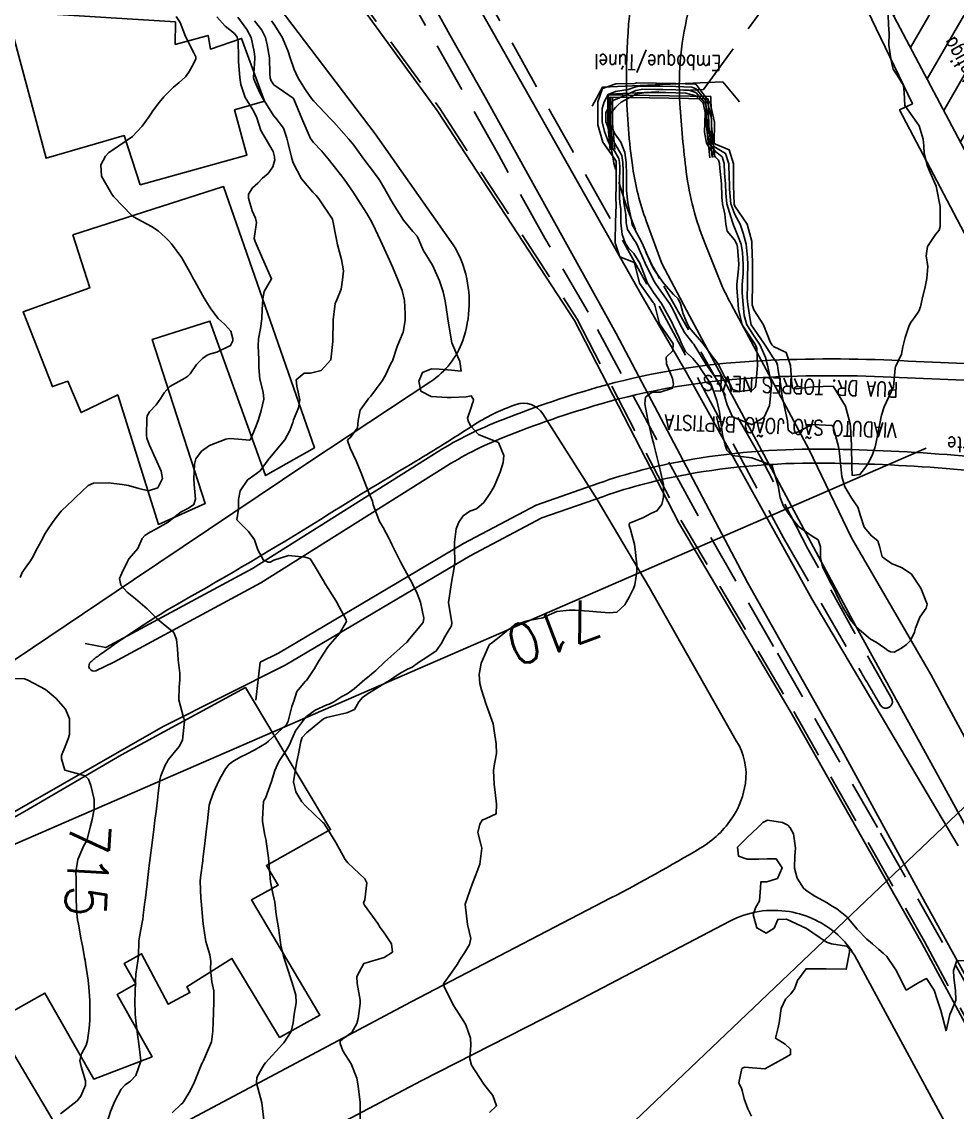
# Model space of a CAD drawing. Header units: metres. Extents: x 298520 to 308411, y 7433745 to 7450750.
# Drawn here: x 307489 to 307582.1, y 7434523.5 to 7434632 of the extents above; entities that cross this region are included whole.
import ezdxf
from ezdxf.enums import TextEntityAlignment as Align

# ---------------------------------------------------------------- set-up
doc = ezdxf.new("R2010")
doc.units = ezdxf.units.M
doc.header["$LTSCALE"] = 10
doc.linetypes.add('CONTINUO', pattern=[0])
doc.linetypes.add('DASHED', pattern=[0.75, 0.5, -0.25])
doc.layers.get('0').update_dxf_attribs({"color": 45})
for name, color, linetype in [('Canteiro', 45, 'DASHED'), ('Cotas', 45, 'Continuous'), ('Curvas de Nivel 1m', 11, 'Continuous'), ('Curvas de Nivel 5m', 15, 'Continuous'), ('EDIFICAÇÃO', 30, 'Continuous'), ('Edificações', 30, 'Continuous'), ('EMBOQUE', 45, 'CONTINUO'), ('H_EDIFICAÇÃO', 30, 'Continuous'), ('Pontes e viadutos', 190, 'Continuous'), ('TEXTO', 45, 'Continuous'), ('Vias Primárias', 230, 'Continuous')]:
    doc.layers.add(name, color=color, linetype=linetype)
doc.styles.add('ROMANS', font='romans', dxfattribs={"height": 0.2})
doc.styles.add('Style-STANDARD', font='STANDARD.shx')

# ---------------------------------------------------------------- blocks, each defined once
blk = doc.blocks.new('BF4487DBF1374C4B18CFB4')
at = {"color": 132, "linetype": 'CONTINUO', "flags": 128}
for points in [[(-14.86, 22.26), (-9.92, 30.82)], [(-16.52, 25.39), (-14.44, 28.98)], [(-13.21, 19.13), (-8.26, 27.69)], [(-11.55, 16), (-6.6, 24.56)], [(-9.89, 12.86), (-4.94, 21.44)], [(-8.24, 9.73), (-3.29, 18.31)], [(-6.58, 6.6), (-1.63, 15.18)], [(-4.93, 3.47), (0.02, 12.04)], [(-3.27, 0.34), (1.68, 8.91)], [(0, 0), (3.33, 5.77)]]:
    blk.add_lwpolyline(points, dxfattribs=at)

msp = doc.modelspace()

# ---------------------------------------------------------------- linework, layer by layer
at = {"layer": 'Canteiro'}
for points in [[(307584.38, 7434533.85), (307574.18, 7434551.81), (307563.84, 7434569.83), (307555.81, 7434583.78), (307545.4, 7434603.09), (307541.09, 7434610.45), (307536.5, 7434618.71), (307529.23, 7434631.61), (307521.14, 7434645.94)], [(307516.95, 7434642.13), (307530.63, 7434623.35), (307544.31, 7434602.41), (307554.69, 7434582.3), (307565.86, 7434563.37), (307578.86, 7434540.47), (307591.54, 7434516.98)]]:
    msp.add_lwpolyline(points, dxfattribs=at)
msp.add_lwpolyline([(307534.18, 7434636.44), (307552.74, 7434603.21), (307564.83, 7434580.65), (307572.6, 7434567.21, 0.002242), (307574.47, 7434564.01, 0.901854), (307575.64, 7434564.55), (307567.27, 7434579.54), (307562.77, 7434588.28), (307552.51, 7434606.44, -0.056511), (307548.45, 7434616.02, -0.066867), (307547.48, 7434622.24, -0.000541), (307547.43, 7434624.79), (307556.88, 7434625.25), (307568.62, 7434641.29)], format="xyb", dxfattribs=at)
at = {"layer": 'Curvas de Nivel 1m', "flags": 128}
for points, elevation in [([(307508.44, 7434632.49), (307509.29, 7434631.56), (307510.2, 7434630.83), (307510.49, 7434630.46), (307510.59, 7434630.06), (307510.62, 7434628.46), (307510.62, 7434628), (307510.74, 7434626.45), (307510.85, 7434625.74), (307511.27, 7434624.45), (307512.1, 7434623.14), (307512.43, 7434622.43), (307512.82, 7434621.16), (307513.27, 7434620.43), (307514.06, 7434619.1), (307514.18, 7434618.55), (307514.2, 7434618.42), (307514.22, 7434618.25), (307514.04, 7434617.57), (307513.55, 7434616.91), (307513.01, 7434616.43), (307512.52, 7434615.93), (307512.01, 7434615.46), (307511.6, 7434614.85), (307511.6, 7434614.44), (307511.98, 7434613.18), (307512.31, 7434612.44), (307512.39, 7434612.01), (307512.18, 7434610.44), (307512.26, 7434610.13), (307513, 7434608.43), (307513.9, 7434606.42), (307513.15, 7434605.17), (307513.04, 7434604.43), (307512.97, 7434603.33), (307512.92, 7434602.43), (307512.81, 7434601.46), (307512.6, 7434600.43), (307512.56, 7434599.7), (307512.63, 7434598.43), (307512.64, 7434597.6), (307512.74, 7434596.43), (307513.05, 7434595.15), (307513.12, 7434594.43), (307512.87, 7434593.31), (307512.59, 7434592.43), (307512.36, 7434591.8), (307511.82, 7434590.44), (307511.77, 7434590.38), (307511.71, 7434590.35), (307510.61, 7434590.45), (307509.71, 7434590.52), (307509.35, 7434590.47), (307507.71, 7434589.83), (307506.93, 7434589.27), (307506.36, 7434588.5), (307506.22, 7434587.97), (307506.16, 7434586.51), (307506.2, 7434585.96), (307506.34, 7434584.5), (307506.18, 7434583.96), (307505.63, 7434583.58), (307504.91, 7434583.24), (307504.02, 7434582.53), (307503.61, 7434582.21), (307502.56, 7434581.59), (307501.6, 7434581.07), (307501.28, 7434580.88), (307501.04, 7434580.57), (307500.59, 7434579.57), (307499.73, 7434578.58), (307499.66, 7434578.49), (307499.57, 7434578.28), (307499, 7434577.14), (307498.78, 7434576.59), (307498.89, 7434575.94), (307499.53, 7434575.23), (307500.35, 7434574.57), (307501.51, 7434573.59), (307502.55, 7434572.55), (307503.49, 7434571.78), (307504.17, 7434571.22), (307504.44, 7434570.53), (307504.54, 7434569.6), (307504.62, 7434568.52), (307504.76, 7434567.19), (307504.77, 7434566.52), (307504.69, 7434565.79), (307504.68, 7434564.52), (307505.14, 7434562.75), (307505.23, 7434562.51), (307505.25, 7434562.39), (307505.03, 7434560.51), (307504.69, 7434559.87), (307503.62, 7434558.54), (307503.5, 7434558.36), (307503.32, 7434558.01), (307502.88, 7434556.97), (307502.78, 7434556.55), (307502.62, 7434555.22), (307502.55, 7434554.55), (307502.41, 7434553.41), (307502.3, 7434552.55), (307502.18, 7434551.61), (307502.05, 7434550.55), (307501.96, 7434549.81), (307501.8, 7434548.55), (307501.73, 7434548.03), (307501.55, 7434546.56), (307501.51, 7434546.22), (307501.32, 7434544.56), (307501.3, 7434544.42), (307501.14, 7434543.11), (307501.08, 7434542.62), (307501.07, 7434542.56), (307500.75, 7434540.93), (307500.7, 7434540.56), (307500.65, 7434539.02), (307500.6, 7434538.56), (307500.41, 7434537.23), (307500.37, 7434536.57), (307500.33, 7434535.29), (307500.3, 7434534.57), (307500.33, 7434533.26), (307500.4, 7434532.57), (307500.6, 7434530.96), (307500.65, 7434530.56), (307500.89, 7434528.64), (307500.89, 7434528.56), (307500.39, 7434527.13), (307499.88, 7434526.57), (307499.32, 7434526.2), (307498.93, 7434525.78), (307498.3, 7434524.59), (307497.89, 7434523.57), (307497.56, 7434522.6)], 714), ([(307510.53, 7434632.46), (307511.43, 7434631.21), (307511.86, 7434630.44), (307512.18, 7434629), (307512.24, 7434628.5), (307512.25, 7434628.44), (307512.25, 7434628.36), (307512.16, 7434627.31), (307512.09, 7434626.5), (307512.09, 7434626.44), (307512.14, 7434626.29), (307512.7, 7434625), (307513, 7434624.43), (307514.1, 7434622.67), (307514.31, 7434622.41), (307515.08, 7434621.4), (307515.43, 7434620.4), (307515.54, 7434619.87), (307515.91, 7434618.39), (307516.05, 7434617.95), (307516.87, 7434616.38), (307518.01, 7434615.05), (307518.35, 7434614.71), (307518.61, 7434614.36), (307519.97, 7434612.34), (307520.36, 7434610.34), (307520.47, 7434609.81), (307520.86, 7434608.33), (307521.05, 7434607.2), (307520.97, 7434606.33), (307520.84, 7434605.38), (307520.39, 7434604.33), (307520.24, 7434603.97), (307520.03, 7434602.34), (307520.02, 7434602.16), (307520, 7434600.34), (307519.99, 7434600.18), (307519.81, 7434598.34), (307518.85, 7434597.3), (307517.79, 7434597.03), (307517.14, 7434597.03), (307516.36, 7434596.38), (307516.41, 7434595.75), (307516.7, 7434594.38), (307516.57, 7434593.57), (307516.09, 7434592.39), (307516, 7434592.12), (307515.72, 7434591.32), (307515.23, 7434590.4), (307513.69, 7434588.57), (307513.62, 7434588.49), (307513.57, 7434588.42), (307512.78, 7434587.32), (307511.66, 7434586.52), (307511.61, 7434586.5), (307511.53, 7434586.44), (307510.78, 7434585.32), (307510.6, 7434584.45), (307510.6, 7434583.48), (307510.45, 7434582.45), (307511.6, 7434581.29), (307512.2, 7434580.43), (307512.55, 7434579.46), (307513.1, 7434578.42), (307513.57, 7434578.21), (307513.76, 7434578.22), (307514.11, 7434578.41), (307515.58, 7434578.87), (307517.23, 7434578.72), (307517.58, 7434578.63), (307517.75, 7434578.54), (307517.87, 7434578.37), (307518.34, 7434577.58), (307519.08, 7434576.35), (307519.25, 7434576.05), (307519.54, 7434575.6), (307520.32, 7434574.33), (307521.32, 7434572.49), (307521.36, 7434572.32), (307520.67, 7434571.14), (307519.98, 7434570.33), (307519.74, 7434570.07), (307519.47, 7434569.72), (307518.56, 7434568.35), (307518.16, 7434567.64), (307517.43, 7434566.54), (307517.36, 7434566.44), (307517.29, 7434566.37), (307516.43, 7434565.36), (307516.1, 7434564.38), (307515.91, 7434563.87), (307515.55, 7434562.39), (307515.5, 7434562.26), (307515.37, 7434562.08), (307513.6, 7434560.42), (307513.35, 7434560.2), (307512.24, 7434559.54), (307511.34, 7434559.09), (307510.92, 7434558.87), (307510.15, 7434558.45), (307509.67, 7434558.11), (307509.32, 7434557.65), (307508.88, 7434556.89), (307508.64, 7434556.47), (307508.13, 7434555.32), (307507.81, 7434554.48), (307507.7, 7434554.06), (307507.52, 7434552.49), (307507.29, 7434550.55), (307507.29, 7434550.49), (307507.23, 7434550), (307507.07, 7434548.63), (307507.05, 7434548.49), (307506.82, 7434546.86), (307506.8, 7434546.49), (307506.86, 7434544.8), (307506.88, 7434544.49), (307507.06, 7434542.57), (307507.07, 7434542.49), (307507.13, 7434542), (307507.32, 7434540.69), (307507.36, 7434540.49), (307507.77, 7434539.15), (307507.87, 7434538.48), (307507.83, 7434537.73), (307507.95, 7434536.48), (307508.15, 7434535.57), (307508.15, 7434534.47), (307508.11, 7434533.39), (307508.09, 7434532.47), (307508.07, 7434531.54), (307507.93, 7434530.48), (307507.12, 7434528.63), (307507.05, 7434528.49), (307507.02, 7434528.44), (307506.97, 7434528.35), (307506.44, 7434527), (307506.23, 7434526.5), (307505.81, 7434525.63), (307505.14, 7434524.51), (307505.04, 7434524.39), (307504.92, 7434524.29), (307504, 7434523.43)], 713), ([(307513.9, 7434632.1), (307514.21, 7434631.63), (307514.99, 7434630.4), (307515.55, 7434629.02), (307515.75, 7434628.39), (307516.16, 7434627.25), (307516.56, 7434626.39), (307517.28, 7434625.23), (307517.89, 7434624.37), (307518.12, 7434624.09), (307519.76, 7434622.35), (307519.93, 7434622.18), (307520.09, 7434622.01), (307521.58, 7434620.32), (307522.07, 7434619.7), (307523.07, 7434618.31), (307524.03, 7434617.07), (307524.61, 7434616.29), (307525.14, 7434615.41), (307525.76, 7434614.27), (307526, 7434613.88), (307527.04, 7434612.26), (307527.96, 7434611.11), (307528.38, 7434610.67), (307528.6, 7434610.24), (307528.99, 7434609.28), (307529.65, 7434608.22), (307529.93, 7434607.76), (307530.61, 7434606.21), (307530.97, 7434605.13), (307531.18, 7434604.21), (307531.4, 7434602.67), (307531.46, 7434602.2), (307531.79, 7434600.24), (307531.8, 7434600.2), (307531.83, 7434600.05), (307532.63, 7434598.19), (307532.76, 7434597.23), (307531.8, 7434597.32), (307530.57, 7434597.44), (307529.8, 7434597.47), (307528.93, 7434597.1), (307528.56, 7434596.24), (307528.76, 7434595.23), (307529.77, 7434594.72), (307531.36, 7434594.61), (307531.77, 7434594.61), (307533.27, 7434594.68), (307533.77, 7434594.77), (307534, 7434594.41), (307533.97, 7434594.18), (307533.91, 7434594.03), (307533.75, 7434593.62), (307533.38, 7434592.54), (307533.48, 7434592.18), (307533.73, 7434591.74), (307534.48, 7434590.93), (307535.72, 7434590.42), (307536.47, 7434590.14), (307537.01, 7434588.83), (307536.95, 7434588.14), (307536.64, 7434587.18), (307536.23, 7434586.14), (307536.05, 7434585.76), (307535.65, 7434585.08), (307535.02, 7434584.16), (307534.28, 7434583.52), (307533.63, 7434583.3), (307532.97, 7434582.84), (307532.52, 7434582.19), (307532.27, 7434581.53), (307532.09, 7434580.2), (307532.09, 7434579.7), (307532.13, 7434578.19), (307532.08, 7434577.68), (307531.79, 7434576.2), (307531.76, 7434575.98), (307531.52, 7434574.2), (307531.85, 7434572.2), (307531.8, 7434571.89), (307531.48, 7434571.36), (307531.05, 7434570.63), (307530.85, 7434570.21), (307530.29, 7434569.39), (307529.46, 7434568.83), (307528.53, 7434568.23), (307527.9, 7434567.79), (307527.44, 7434567.56), (307526.59, 7434567.1), (307525.42, 7434566.33), (307525.39, 7434566.3), (307525.35, 7434566.27), (307523.41, 7434565.1), (307522.94, 7434564.77), (307522.59, 7434564.31), (307522.14, 7434563.56), (307521.39, 7434563.22), (307520.66, 7434563.05), (307519.38, 7434562.77), (307519.08, 7434562.64), (307518.7, 7434562.35), (307517.36, 7434561.23), (307516.95, 7434560.78), (307516.8, 7434560.38), (307516.58, 7434559.14), (307516.42, 7434558.38), (307516.26, 7434557.44), (307516.08, 7434556.38), (307516.3, 7434555.37), (307516.92, 7434554.37), (307517.28, 7434553.97), (307518.98, 7434552.34), (307519.12, 7434552.21), (307519.25, 7434552.05), (307520.29, 7434550.33), (307521.22, 7434548.65), (307521.48, 7434548.32), (307523.19, 7434546.72), (307523.39, 7434546.3), (307523.17, 7434544.64), (307523.07, 7434544.39), (307523.06, 7434544.3), (307523.16, 7434544.11), (307524.46, 7434542.28), (307524.71, 7434541.86), (307525.12, 7434541.33), (307525.83, 7434540.26), (307525.94, 7434539.43), (307525.1, 7434538.9), (307523.09, 7434538.3), (307522.37, 7434537.01), (307522.43, 7434536.31), (307522.71, 7434534.64), (307522.72, 7434534.3), (307522.51, 7434532.81), (307522.37, 7434532.31), (307521.9, 7434531.41), (307521, 7434530.79), (307520.74, 7434530.57), (307520.71, 7434530.32), (307520.99, 7434529.59), (307521.83, 7434528.31), (307522.37, 7434526.88), (307522.5, 7434526.3), (307522.73, 7434524.5), (307522.73, 7434524.3), (307522.7, 7434522.5)], 711), ([(307512.21, 7434632.07), (307512.94, 7434631.17), (307513.29, 7434630.42), (307513.47, 7434629.7), (307513.7, 7434628.42), (307513.74, 7434626.82), (307513.76, 7434626.42), (307513.85, 7434626.12), (307514.14, 7434625.72), (307516.04, 7434624.39), (307516.12, 7434624.29), (307516.91, 7434622.38), (307517.54, 7434620.91), (307517.79, 7434620.37), (307518.07, 7434619.98), (307518.87, 7434619.16), (307519.54, 7434618.35), (307520.04, 7434617.73), (307521.14, 7434616.33), (307522.01, 7434615.04), (307522.48, 7434614.32), (307523.37, 7434612.91), (307523.74, 7434612.3), (307523.97, 7434611.84), (307524.47, 7434610.8), (307524.71, 7434610.29), (307525.11, 7434609.44), (307525.63, 7434608.27), (307525.92, 7434607.6), (307526.51, 7434606.26), (307526.91, 7434605.25), (307527.13, 7434604.26), (307527.19, 7434602.93), (307527.18, 7434602.26), (307526.98, 7434601.12), (307526.64, 7434600.26), (307526.4, 7434599.69), (307525.92, 7434598.27), (307525.89, 7434598.19), (307525.81, 7434598.04), (307525.24, 7434596.83), (307524.91, 7434596.28), (307523.77, 7434594.75), (307523.56, 7434594.5), (307523.4, 7434594.3), (307522.72, 7434593.33), (307522.51, 7434592.31), (307522.46, 7434591.58), (307521.72, 7434590.61), (307521.55, 7434590.49), (307521.45, 7434590.32), (307521.71, 7434589.57), (307522.32, 7434588.31), (307522.79, 7434587.19), (307523.13, 7434586.31), (307523.65, 7434584.95), (307523.86, 7434584.51), (307523.94, 7434584.3), (307524.02, 7434583.92), (307524.64, 7434582.28), (307524.99, 7434581.66), (307525.6, 7434580.56), (307525.74, 7434580.27), (307525.87, 7434579.98), (307526.74, 7434578.26), (307527.55, 7434576.74), (307527.82, 7434576.25), (307528.4, 7434575.11), (307528.72, 7434574.23), (307529.06, 7434572.66), (307528.97, 7434572.23), (307527.47, 7434570.38), (307527.42, 7434570.31), (307527.37, 7434570.25), (307526.36, 7434569.36), (307525.46, 7434568.56), (307525.15, 7434568.27), (307524.28, 7434567.45), (307523.43, 7434566.76), (307523.18, 7434566.55), (307522.92, 7434566.3), (307522.11, 7434565.62), (307521.41, 7434565.13), (307520.89, 7434564.84), (307520.09, 7434564.33), (307519.64, 7434564.1), (307519.4, 7434564.02), (307518.24, 7434563.51), (307517.38, 7434562.85), (307517.15, 7434562.6), (307516.97, 7434562.37), (307516.29, 7434561.45), (307515.81, 7434560.39), (307515.69, 7434560.05), (307515.34, 7434559.49), (307514.62, 7434558.4), (307514.23, 7434557.49), (307513.91, 7434556.41), (307513.29, 7434554.73), (307513.17, 7434554.53), (307513.11, 7434554.42), (307512.99, 7434552.69), (307513, 7434552.42), (307513.24, 7434551.06), (307513.35, 7434550.53), (307513.37, 7434550.42), (307513.59, 7434548.79), (307513.63, 7434548.41), (307513.67, 7434547.95), (307513.81, 7434546.41), (307514.02, 7434545.26), (307514.24, 7434544.4), (307514.37, 7434543.18), (307514.48, 7434542.4), (307514.58, 7434541.85), (307514.78, 7434540.39), (307514.83, 7434540.12), (307515.1, 7434539.03), (307515.28, 7434538.39), (307515.39, 7434538.09), (307515.94, 7434536.38), (307516.3, 7434535.13), (307516.35, 7434534.38), (307516.16, 7434533.25), (307516.06, 7434532.38), (307515.86, 7434531.52), (307515.12, 7434530.39), (307515.06, 7434530.32), (307514.99, 7434530.25), (307513.3, 7434528.42), (307513.16, 7434528.23), (307512.97, 7434527.9), (307512.44, 7434526.93), (307512.39, 7434526.43), (307512.92, 7434524.42), (307513.15, 7434522.42)], 712), ([(307583.1, 7434538.55), (307582.1, 7434538.59), (307581.77, 7434537.59), (307581.79, 7434536.89), (307581.95, 7434535.59), (307582, 7434534.65), (307581.57, 7434533.59), (307581.4, 7434533.23), (307581.01, 7434531.6), (307580.51, 7434533.61), (307580.14, 7434534.7), (307579.83, 7434535.62), (307579.08, 7434536.79), (307578.32, 7434536.39), (307577.06, 7434535.65), (307576.01, 7434537.66), (307575.11, 7434539), (307574.76, 7434539.33), (307574.34, 7434539.68), (307573.69, 7434540.26), (307573.12, 7434540.72), (307572.16, 7434541.71), (307571.15, 7434542.93), (307570.16, 7434543.73), (307569.53, 7434544.11), (307569.17, 7434544.33), (307567.95, 7434544.99), (307567.18, 7434545.48), (307566.83, 7434545.77), (307566.2, 7434546.78), (307565.92, 7434547.78), (307565.97, 7434549.03), (307566.03, 7434549.78), (307565.83, 7434551.2), (307565.5, 7434551.79), (307565.26, 7434552.05), (307564.75, 7434552.31), (307563.26, 7434552.54), (307562.77, 7434552.31), (307562.27, 7434551.83), (307561.77, 7434551.31), (307561.24, 7434550.81), (307560.27, 7434549.85), (307560.35, 7434548.98), (307561.22, 7434548.66), (307562.37, 7434548.68), (307563.22, 7434548.71), (307564.11, 7434548.7), (307564.71, 7434547.8), (307564.24, 7434546.76), (307563.19, 7434546.43), (307562.6, 7434546.42), (307562.56, 7434545.83), (307562.45, 7434544.54), (307562.06, 7434543.83), (307561.82, 7434543.17), (307562.19, 7434541.83), (307563.13, 7434541.32), (307563.91, 7434541.81), (307564.27, 7434542.68), (307565.15, 7434542.69), (307567.13, 7434541.77), (307569.12, 7434540.4), (307569.62, 7434540.24), (307571.12, 7434540.02), (307571.4, 7434539.72), (307571.4, 7434539.43), (307571.09, 7434537.72), (307569.09, 7434537.75), (307567.09, 7434537.77), (307566.24, 7434536.61), (307565.93, 7434535.78), (307565.57, 7434535.28), (307565.05, 7434534.75), (307564.6, 7434533.8), (307564.42, 7434532.4), (307564.29, 7434531.8), (307564.05, 7434530.85), (307565, 7434530.27), (307565.53, 7434529.78), (307565.55, 7434529.22), (307564.98, 7434528.89), (307562.97, 7434527.82), (307560.97, 7434527.99), (307560.68, 7434527.84), (307560.4, 7434526.4), (307560.66, 7434525.84), (307560.74, 7434525.64), (307560.93, 7434524.84), (307561.3, 7434523.84), (307561.64, 7434523.1)], 709)]:
    msp.add_lwpolyline(points, dxfattribs=dict(at, elevation=elevation))
for points, elevation in [([(307556.14, 7434625.32), (307555.73, 7434625.5), (307554.14, 7434625.54), (307552.53, 7434625.57), (307552.14, 7434625.57), (307550.52, 7434625.59), (307550.14, 7434625.51), (307549.39, 7434625.24), (307548.13, 7434625.04), (307547.38, 7434624.77), (307546.98, 7434624.02), (307546.79, 7434623.35), (307546.79, 7434622.02), (307547.04, 7434621.06), (307547.43, 7434620.02), (307548.06, 7434619.08), (307548.46, 7434618.4), (307548.53, 7434618), (307548.54, 7434617.51), (307548.53, 7434616), (307548.52, 7434614.51), (307548.57, 7434614), (307548.65, 7434613.34), (307548.66, 7434612), (307548.79, 7434610.82), (307549.09, 7434609.99), (307549.42, 7434609.46), (307549.94, 7434608.93), (307550.55, 7434607.97), (307550.94, 7434606.94), (307551.3, 7434605.97), (307551.89, 7434605.07), (307552.69, 7434603.95), (307553.75, 7434602.05), (307553.8, 7434601.94), (307553.85, 7434601.82), (307554.46, 7434600.55), (307554.73, 7434599.93), (307555.08, 7434599.18), (307555.82, 7434598.48), (307556.33, 7434597.9), (307557.39, 7434596.3), (307557.63, 7434595.89), (307557.78, 7434595.52), (307558.19, 7434594.31), (307558.31, 7434593.88), (307558.47, 7434593.16), (307558.64, 7434591.88), (307558.77, 7434590.92), (307559.03, 7434589.87), (307559.21, 7434589.37), (307559.7, 7434588.85), (307560.86, 7434588.69), (307561.7, 7434588.59), (307563.64, 7434587.87), (307563.69, 7434587.87), (307563.75, 7434587.87), (307563.72, 7434587.82), (307563.72, 7434587.79), (307564.3, 7434585.81), (307564.51, 7434584.67), (307564.83, 7434583.8), (307565.63, 7434582.62), (307566.33, 7434581.78), (307567.6, 7434580.87), (307568.28, 7434580.44), (307568.53, 7434579.76), (307568.53, 7434578.7), (307568.73, 7434577.75), (307569.55, 7434576.13), (307569.77, 7434575.74), (307570.34, 7434574.55), (307570.73, 7434573.73), (307571.5, 7434572.49), (307572.15, 7434571.71), (307573.48, 7434570.57), (307574.05, 7434570.26), (307574.92, 7434569.68), (307575.23, 7434569.43), (307575.47, 7434569.3), (307575.85, 7434569.28), (307576.59, 7434569.66), (307577.09, 7434570.04), (307577.48, 7434570.44), (307577.88, 7434571.26), (307577.96, 7434571.65), (307578.41, 7434572.74), (307579.04, 7434573.63), (307579.13, 7434574.03), (307578.51, 7434575.64), (307577.56, 7434577.02), (307576.65, 7434577.66), (307575.58, 7434578.08), (307574.66, 7434578.76), (307574.44, 7434579.69), (307574.24, 7434580.33), (307573.6, 7434580.83), (307572.86, 7434581.71), (307572.51, 7434582.83), (307572.23, 7434583.71), (307571.65, 7434584.57), (307570.95, 7434585.73), (307570.65, 7434586.75), (307570.55, 7434587.73), (307570.42, 7434589.02), (307570.3, 7434589.73), (307569.78, 7434591.69), (307569.76, 7434591.74), (307569.73, 7434591.79), (307569.65, 7434591.82), (307567.74, 7434591.93), (307567.6, 7434591.9), (307567.35, 7434591.77), (307566.32, 7434591.19), (307565.73, 7434591.01), (307565.31, 7434591.37), (307565.28, 7434591.8), (307565.25, 7434592.28), (307564.89, 7434593.8), (307564.72, 7434594.75), (307564.59, 7434595.81), (307564.32, 7434597.3), (307564.24, 7434597.81), (307564.13, 7434598.13), (307563.82, 7434598.55), (307563.02, 7434599.83), (307561.85, 7434601.5), (307561.63, 7434601.84), (307561.54, 7434602.16), (307561.28, 7434603.85), (307561.22, 7434604.51), (307561.25, 7434605.85), (307561.27, 7434606.48), (307561.28, 7434607.85), (307561.26, 7434608.53), (307561.11, 7434609.85), (307560.84, 7434610.97), (307560.53, 7434611.85), (307559.99, 7434612.82), (307559.61, 7434613.87), (307559.48, 7434615.33), (307559.46, 7434615.87), (307559.43, 7434616.47), (307559.41, 7434617.87), (307559.08, 7434618.9), (307558.07, 7434619.49), (307557.71, 7434619.89), (307557.63, 7434620.34), (307557.66, 7434621.89), (307557.67, 7434622.32), (307557.3, 7434623.9)], 709), ([(307556.13, 7434624.95), (307555.41, 7434625.2), (307554.14, 7434625.23), (307552.83, 7434625.26), (307552.14, 7434625.26), (307550.83, 7434625.28), (307550.13, 7434625.14), (307548.53, 7434624.41), (307548.13, 7434624.27), (307547.93, 7434624.2), (307547.78, 7434624.01), (307547.15, 7434622.97), (307547.16, 7434622.02), (307547.92, 7434620.16), (307548, 7434620.01), (307548.07, 7434619.89), (307548.74, 7434618.68), (307548.86, 7434618), (307548.88, 7434617.16), (307548.87, 7434616), (307548.87, 7434614.86), (307548.96, 7434614), (307549.15, 7434612.83), (307549.2, 7434611.99), (307549.31, 7434611.33), (307549.96, 7434610.34), (307550.18, 7434609.98), (307550.38, 7434609.55), (307551.09, 7434607.97), (307551.91, 7434606.28), (307552.1, 7434605.96), (307552.65, 7434605.19), (307553.52, 7434603.94), (307553.87, 7434603.33), (307554.53, 7434601.93), (307555, 7434601.08), (307555.83, 7434600.01), (307555.92, 7434599.91), (307556.06, 7434599.68), (307557.16, 7434597.9), (307557.8, 7434596.97), (307558.53, 7434595.88), (307558.91, 7434595), (307559.22, 7434593.87), (307559.75, 7434592.68), (307561.67, 7434591.91), (307561.73, 7434591.92), (307562.92, 7434592.65), (307563.43, 7434593.82), (307563.47, 7434594.12), (307563.65, 7434595.82), (307563.63, 7434595.98), (307563.24, 7434597.83), (307563.06, 7434598.59), (307562.53, 7434599.83), (307561.84, 7434600.82), (307561.18, 7434601.85), (307560.93, 7434602.78), (307560.82, 7434603.85), (307560.72, 7434605.03), (307560.73, 7434605.85), (307560.82, 7434606.96), (307560.82, 7434607.85), (307560.76, 7434609.04), (307560.62, 7434609.85), (307559.97, 7434611.51), (307559.85, 7434611.74), (307559.82, 7434611.86), (307559.78, 7434612.06), (307559.21, 7434613.87), (307559.09, 7434614.95), (307559.06, 7434615.87), (307558.98, 7434616.93), (307558.95, 7434617.88), (307558.73, 7434618.55), (307558.06, 7434619.08), (307557.45, 7434619.9), (307557.31, 7434620.67), (307557.34, 7434621.9), (307557.36, 7434622.64), (307557.06, 7434623.9)], 708), ([(307556.13, 7434624.62), (307555.11, 7434624.9), (307554.13, 7434624.93), (307553.14, 7434624.94), (307552.13, 7434624.95), (307551.14, 7434624.96), (307550.13, 7434624.78), (307548.7, 7434624), (307548.4, 7434623.73), (307548.11, 7434623.46), (307547.46, 7434622.66), (307547.46, 7434622.02), (307548.08, 7434620.8), (307548.43, 7434620.36), (307548.64, 7434620), (307549.04, 7434618.98), (307549.2, 7434617.99), (307549.21, 7434616.81), (307549.21, 7434615.99), (307549.22, 7434615.2), (307549.35, 7434613.99), (307549.71, 7434612.25), (307549.74, 7434611.98), (307549.77, 7434611.78), (307549.97, 7434611.44), (307550.78, 7434609.97), (307551.4, 7434608.5), (307551.63, 7434607.96), (307551.92, 7434607.42), (307552.92, 7434605.95), (307553.89, 7434604.85), (307554.37, 7434604.42), (307554.6, 7434603.93), (307554.87, 7434602.92), (307555.28, 7434601.92), (307555.48, 7434601.55), (307555.84, 7434601.11), (307556.89, 7434599.9), (307557.82, 7434598.61), (307558.15, 7434598.22), (307558.37, 7434597.88), (307558.97, 7434596.7), (307559.55, 7434595.86), (307559.63, 7434595.71), (307559.78, 7434595.4), (307560.44, 7434595.19), (307561.78, 7434595.37), (307562.01, 7434595.61), (307562.08, 7434595.84), (307562.23, 7434597.41), (307562.24, 7434597.84), (307562.2, 7434599.47), (307562.06, 7434599.84), (307561.84, 7434600.16), (307560.72, 7434601.85), (307560.37, 7434603.36), (307560.34, 7434603.86), (307560.2, 7434605.56), (307560.2, 7434605.86), (307560.37, 7434607.41), (307560.38, 7434607.86), (307560.25, 7434609.56), (307560.19, 7434609.86), (307559.96, 7434610.31), (307559.24, 7434611.15), (307559.1, 7434611.87), (307559.01, 7434612.85), (307558.76, 7434613.88), (307558.69, 7434614.56), (307558.66, 7434615.88), (307558.51, 7434617.42), (307558.48, 7434617.88), (307558.38, 7434618.21), (307558.06, 7434618.53), (307557.18, 7434619.9), (307556.99, 7434621), (307557.02, 7434621.9), (307557.05, 7434622.96), (307556.83, 7434623.9)], 707)]:
    msp.add_lwpolyline(points, close=True, dxfattribs=dict(at, elevation=elevation))
at = {"layer": 'Curvas de Nivel 5m', "flags": 128}
for points, elevation in [([(307504.42, 7434632.53), (307504.82, 7434631.91), (307505.33, 7434630.52), (307506.18, 7434628.91), (307506.38, 7434628.51), (307506.37, 7434628.31), (307506.16, 7434627.86), (307505.68, 7434626.99), (307505.33, 7434626.52), (307504.71, 7434625.95), (307504.13, 7434625.47), (307503.19, 7434624.54), (307502.71, 7434623.96), (307502.1, 7434623.12), (307501.87, 7434622.78), (307501.73, 7434622.56), (307501.04, 7434621.62), (307500.07, 7434620.58), (307498.06, 7434619.23), (307497.7, 7434618.97), (307497.39, 7434618.62), (307496.91, 7434617.75), (307496.97, 7434616.62), (307498.01, 7434614.85), (307498.1, 7434614.71), (307498.18, 7434614.61), (307499.98, 7434612.73), (307500.17, 7434612.58), (307501.96, 7434611.63), (307502.61, 7434611.2), (307503.34, 7434610.54), (307503.64, 7434610.23), (307503.95, 7434609.89), (307504.98, 7434608.52), (307505.91, 7434606.84), (307506.07, 7434606.51), (307506.3, 7434606.1), (307507.2, 7434604.5), (307507.87, 7434603.43), (307508.59, 7434602.48), (307509.24, 7434601.86), (307509.84, 7434601.2), (307510.05, 7434600.46), (307510.05, 7434600.24), (307509.83, 7434599.77), (307508.45, 7434599.11), (307507.82, 7434598.95), (307507.49, 7434598.82), (307507.02, 7434598.5), (307506.43, 7434597.88), (307505.79, 7434596.97), (307505.58, 7434596.72), (307505.26, 7434596.52), (307503.77, 7434595.7), (307503.23, 7434595.08), (307502.89, 7434594.55), (307502.42, 7434593.88), (307501.74, 7434593.19), (307501.52, 7434592.78), (307501.48, 7434592.56), (307501.44, 7434590.84), (307501.48, 7434590.56), (307501.71, 7434589.92), (307502.36, 7434588.55), (307502.93, 7434587.29), (307503.04, 7434586.55), (307502.58, 7434585.63), (307501.65, 7434585.31), (307500.68, 7434585.55), (307499.66, 7434585.86), (307499.02, 7434585.95), (307497.66, 7434586.11), (307496.19, 7434586.09), (307495.66, 7434585.85), (307494.39, 7434584.65), (307494.01, 7434584.28), (307493.63, 7434583.93), (307492.98, 7434583.31), (307492.46, 7434582.67), (307492.11, 7434582.17), (307491.6, 7434581.43), (307491.32, 7434580.96), (307491.18, 7434580.68), (307490.62, 7434579.65), (307490.11, 7434578.69), (307489.92, 7434578.34), (307489.56, 7434577.85), (307489.07, 7434577.19), (307488.87, 7434576.71)], 715), ([(307575.24, 7434632.67), (307575.29, 7434631.68), (307575.35, 7434630.83), (307575.32, 7434629.68), (307575.52, 7434628.33), (307575.65, 7434627.68), (307575.74, 7434627.26), (307576.15, 7434626.67), (307576.78, 7434625.66), (307576.83, 7434624.97), (307576.91, 7434623.66), (307578.1, 7434621.97), (307578.35, 7434621.65), (307578.75, 7434620.31), (307578.79, 7434619.64), (307578.83, 7434618.87), (307579.16, 7434617.63), (307579.42, 7434617.01), (307580.02, 7434615.62), (307580.42, 7434613.62), (307580.44, 7434613.17), (307580.42, 7434611.62), (307580.32, 7434611.26), (307579.96, 7434610.82), (307579.16, 7434609.63), (307579.02, 7434608.71), (307579.19, 7434607.63), (307579.11, 7434606.44), (307578.92, 7434605.63), (307578.63, 7434604.38), (307578.48, 7434603.64), (307578.32, 7434603.2), (307577.87, 7434602.56), (307577.48, 7434602.03), (307577.31, 7434601.66), (307576.93, 7434600.58), (307576.71, 7434599.66), (307576.57, 7434598.92), (307575.99, 7434597.67), (307575.95, 7434597.53), (307575.78, 7434595.67), (307574.85, 7434593.68), (307574.58, 7434592.86), (307574.35, 7434591.69), (307574.04, 7434590.01), (307573.96, 7434589.7), (307573.71, 7434588.93), (307573.29, 7434588.11), (307573.04, 7434587.71), (307572.45, 7434586.94), (307571.68, 7434586.86), (307571.64, 7434587.72), (307571.64, 7434587.78), (307571.61, 7434589.72), (307571.6, 7434589.83), (307571.5, 7434591.72), (307571.47, 7434591.99), (307571.01, 7434593.73), (307569.78, 7434595.74), (307567.78, 7434595.67), (307566.1, 7434595.46), (307565.78, 7434595.51), (307565.7, 7434595.71), (307565.69, 7434595.79), (307565.67, 7434595.91), (307565.55, 7434597.79), (307565.11, 7434599.08), (307563.83, 7434599.69), (307563.7, 7434599.82), (307563.5, 7434600.16), (307562.85, 7434601.83), (307561.88, 7434603.33), (307561.73, 7434603.84), (307561.72, 7434604.01), (307561.74, 7434605.84), (307561.74, 7434606), (307561.74, 7434607.84), (307561.74, 7434608.03), (307561.7, 7434609.84), (307561.68, 7434610.12), (307561.24, 7434611.85), (307560, 7434613.65), (307559.93, 7434613.86), (307559.87, 7434615.71), (307559.86, 7434615.86), (307559.86, 7434616.03), (307559.88, 7434617.86), (307559.44, 7434619.24), (307558.07, 7434619.8), (307557.98, 7434619.89), (307557.95, 7434620.01), (307557.98, 7434621.89), (307557.99, 7434622), (307557.53, 7434623.9), (307556.14, 7434625.75), (307556.03, 7434625.8), (307554.14, 7434625.85), (307552.21, 7434625.89), (307552.14, 7434625.88), (307550.21, 7434625.91), (307550.14, 7434625.89), (307550.02, 7434625.86), (307548.14, 7434625.81), (307546.82, 7434625.34), (307546.37, 7434624.03), (307546.36, 7434623.79), (307546.36, 7434622.03), (307546.38, 7434621.73), (307546.87, 7434620.02), (307548.06, 7434618.33), (307548.18, 7434618.13), (307548.2, 7434618.01), (307548.2, 7434617.86), (307548.18, 7434616.01), (307548.17, 7434614.17), (307548.18, 7434614.01), (307548.2, 7434613.81), (307548.12, 7434612.01), (307548.1, 7434610.15), (307548.1, 7434610.01), (307548.55, 7434608.61), (307549.93, 7434608.06), (307550, 7434607.98), (307550.04, 7434607.87), (307550.5, 7434605.97), (307551.88, 7434604.06), (307551.96, 7434603.96), (307552.03, 7434603.81), (307552.51, 7434601.95), (307553.83, 7434600), (307553.86, 7434599.96), (307553.86, 7434599.94), (307553.83, 7434599.25), (307553.15, 7434598.61), (307553.19, 7434597.95), (307553.79, 7434596.5), (307553.88, 7434595.94), (307553.78, 7434595.52), (307552.58, 7434595.15), (307551.77, 7434595.13), (307551.1, 7434594.63), (307551.04, 7434593.97), (307551.34, 7434592.37), (307551.43, 7434591.96), (307551.72, 7434590.78), (307551.95, 7434589.96), (307552.02, 7434589.65), (307552.42, 7434587.95), (307552.68, 7434586.95), (307552.89, 7434585.95), (307552.91, 7434584.69), (307552.73, 7434583.95), (307552.25, 7434583.34), (307551.63, 7434583.06), (307550.92, 7434582.67), (307549.62, 7434582.13), (307549.51, 7434582.09), (307549.47, 7434581.98), (307549.49, 7434581.86), (307549.61, 7434581.47), (307550.01, 7434579.98), (307550.08, 7434579.48), (307550.23, 7434577.97), (307550.26, 7434577.28), (307550.05, 7434575.97), (307549.92, 7434575.6), (307549.53, 7434574.82), (307549.05, 7434573.99), (307548.27, 7434573.24), (307547.51, 7434573.17), (307546.24, 7434573.29), (307545.51, 7434573.35), (307544.11, 7434573.46), (307543.51, 7434573.45), (307542.27, 7434573.31), (307541.51, 7434572.99), (307540.9, 7434572.69), (307539.5, 7434572.41), (307539.24, 7434572.36), (307538.54, 7434572.11), (307537.49, 7434571.53), (307536.72, 7434570.9), (307535.78, 7434570.15), (307535.6, 7434570.02), (307535.47, 7434569.83), (307534.76, 7434568.16), (307534.57, 7434567.03), (307534.62, 7434566.16), (307534.79, 7434565.53), (307535.23, 7434564.15), (307535.4, 7434563.71), (307535.94, 7434562.14), (307536.06, 7434561.45), (307536.26, 7434560.14), (307536.29, 7434559.2), (307536.07, 7434558.14), (307535.97, 7434557.5), (307536.05, 7434556.14), (307536.14, 7434555.29), (307536.28, 7434554.14), (307536.24, 7434553.17), (307535.26, 7434552.73), (307534.86, 7434552.56), (307534.61, 7434552.16), (307534.41, 7434551.33), (307534.73, 7434550.16), (307534.83, 7434549.76), (307534.63, 7434548.16), (307534.24, 7434547.12), (307533.85, 7434546.17), (307533.16, 7434544.18), (307533.39, 7434542.18), (307533.73, 7434540.78), (307533.59, 7434540.17), (307533.1, 7434539.36), (307532.63, 7434538.65), (307532.36, 7434538.19), (307531.84, 7434537.43), (307531.07, 7434536.37), (307531, 7434536.26), (307531, 7434536.2), (307531.06, 7434536.01), (307531.97, 7434534.19), (307533.02, 7434532.52), (307533.22, 7434532.18), (307533.7, 7434530.87), (307533.73, 7434530.17), (307533.63, 7434528.82), (307533.79, 7434528.17), (307534.95, 7434526.39), (307535.12, 7434526.15), (307535.93, 7434525.14), (307536.29, 7434524.14), (307535.58, 7434523.48)], 710), ([(307487.42, 7434566.65), (307489.33, 7434566.61), (307489.42, 7434566.58), (307489.64, 7434566.48), (307491.41, 7434565.55), (307492.46, 7434564.67), (307493.39, 7434563.58), (307493.79, 7434562.65), (307493.78, 7434561.08), (307493.67, 7434560.66), (307493.35, 7434559.88), (307493.01, 7434558.99), (307493, 7434558.66), (307493.32, 7434557.52), (307494.8, 7434557.14), (307495.31, 7434556.95), (307495.69, 7434556.63), (307495.92, 7434556), (307496.25, 7434554.62), (307496.26, 7434553.63), (307496.04, 7434552.62), (307495.89, 7434551.98), (307495.54, 7434550.63), (307495.45, 7434550.41), (307495.23, 7434550.04), (307494.61, 7434548.64), (307494.43, 7434547.4), (307494.45, 7434546.64), (307494.46, 7434545.93), (307494.46, 7434544.64), (307494.51, 7434543.27), (307494.6, 7434542.64), (307494.68, 7434542.19), (307494.97, 7434540.63), (307494.99, 7434540.51), (307495.11, 7434539.89), (307495.3, 7434538.84), (307495.34, 7434538.63), (307495.4, 7434538.31), (307495.66, 7434536.62), (307495.73, 7434535.95), (307495.82, 7434534.62), (307495.82, 7434533.83), (307495.81, 7434532.62), (307495.76, 7434531.86), (307495.59, 7434530.62), (307495.45, 7434530.16), (307494.98, 7434529.3), (307494.83, 7434528.63), (307494.96, 7434528.03), (307495.4, 7434526.63), (307495.39, 7434526.18), (307494.93, 7434525.1), (307494.57, 7434524.64), (307492.91, 7434523.33)], 715)]:
    msp.add_lwpolyline(points, dxfattribs=dict(at, elevation=elevation))
at = {"layer": 'EDIFICAÇÃO', "linetype": 'CONTINUO'}
msp.add_polyline3d([(307595.66, 7434612.94, 709.68), (307588.55, 7434626.43, 710.07), (307580.76, 7434641.13, 709.86), (307580.53, 7434641.56, 709.7), (307573.13, 7434637.65, 710.09), (307588.26, 7434609.03, 709.68)], close=True, dxfattribs=at)
at = {"layer": 'Edificações'}
for points in [[(307598.95, 7434608.49), (307594.36, 7434605.9), (307591.43, 7434610.78), (307584.84, 7434607.13), (307576.39, 7434623.23), (307577.67, 7434623.83), (307570.92, 7434637.89), (307574.34, 7434639.51), (307576.82, 7434634.87), (307581, 7434637.22), (307582.84, 7434633.97), (307584.94, 7434635.12)], [(307494.13, 7434610.8), (307509.12, 7434615.59), (307518.17, 7434589.6), (307513.31, 7434586.83), (307507.77, 7434602.21), (307502.03, 7434600.39), (307507.3, 7434584.07), (307502.64, 7434581.98), (307498.59, 7434594.86), (307494.94, 7434593.11), (307493.64, 7434596.22), (307492.1, 7434595.7), (307489.17, 7434603.14), (307495.81, 7434605.51)]]:
    msp.add_lwpolyline(points, close=True, dxfattribs=at)
for points in [[(307488.89, 7434632.94), (307504.34, 7434631.97), (307504.31, 7434629.74), (307507.59, 7434630.64), (307507.83, 7434629.27), (307510.92, 7434630.33), (307513.19, 7434624.1), (307510.22, 7434623.24), (307511.44, 7434618.73), (307500.83, 7434615.78), (307499.24, 7434620.66), (307491.47, 7434618.41), (307487.77, 7434632.29), (307459.25, 7434616.03), (307457.34, 7434615.65), (307452.78, 7434612.14), (307449.48, 7434616.5), (307437.57, 7434608.81), (307434.64, 7434612.97), (307430.39, 7434610.05), (307433.19, 7434605.18), (307413.62, 7434592.63)], [(307494.03, 7434519.52), (307486.3, 7434532.52), (307491.35, 7434535.35), (307496.2, 7434526.79), (307502.01, 7434529.01), (307498.53, 7434535.19), (307500.41, 7434536.25), (307499.25, 7434538.3), (307500.96, 7434539.26), (307503.62, 7434534.24), (307505.78, 7434535.4), (307505.46, 7434535.96), (307509.96, 7434538.79), (307514.7, 7434530.94), (307518.69, 7434533.14), (307511.89, 7434544.61), (307514.57, 7434546.09), (307513.39, 7434548.04), (307519.78, 7434551.61), (307511.3, 7434565.74), (307498.97, 7434559.06), (307489.32, 7434553.42), (307479.11, 7434547.7)]]:
    msp.add_lwpolyline(points, dxfattribs=at)
at = {"layer": 'EMBOQUE', "color": 3, "linetype": 'CONTINUO'}
for points in [[(307547.58, 7434619.22, 710.38), (307547.35, 7434621.83, 710.37), (307547.36, 7434624.72, 710.37)], [(307557.61, 7434624.55, 710.4), (307547.36, 7434624.72, 710.37)], [(307557.61, 7434624.55, 710.4), (307557.66, 7434621.64, 710.4), (307557.99, 7434618.52, 710.38)], [(307547.83, 7434619.29, 710.38), (307547.6, 7434621.84, 710.36), (307547.58, 7434624.48, 710.37)], [(307557.36, 7434624.34, 710.4), (307547.58, 7434624.48, 710.37)], [(307547.85, 7434619.26, 710.07), (307547.63, 7434621.85, 710.07), (307547.62, 7434624.45, 710.07)], [(307547.84, 7434624.46, 710.06), (307547.82, 7434621.87, 710.06), (307548.04, 7434619.28, 710.07)], [(307557.5, 7434618.47, 710.08), (307557.17, 7434621.63, 710.08), (307557.12, 7434624.31, 710.09)], [(307557.73, 7434618.51, 710.08), (307557.4, 7434621.61, 710.08), (307557.34, 7434624.31, 710.08)], [(307557.36, 7434624.34, 710.4), (307557.42, 7434621.62, 710.4), (307557.76, 7434618.5, 710.38)], [(307558.01, 7434618.52, 710.35), (307557.68, 7434621.64, 710.34)]]:
    msp.add_polyline3d(points, dxfattribs=at)
at = {"layer": 'Pontes e viadutos'}
msp.add_lwpolyline([(307545.8, 7434623.61), (307546.84, 7434625.5), (307558.79, 7434626), (307560.45, 7434624.03)], dxfattribs=at)
for points in [[(307495.34, 7434570.14), (307497.4, 7434569.73), (307512, 7434577.6), (307530.1, 7434589, -0.045032), (307536.32, 7434592.18, -0.025586), (307546.24, 7434595.59, -0.053426), (307560.99, 7434598.16, -0.026998), (307574.82, 7434598.34, -0.000962), (307600.59, 7434597.21), (307612.85, 7434596.91), (307633.11, 7434596.19), (307639.25, 7434595.87), (307656.71, 7434594.93), (307667.53, 7434594.39, -0.004256), (307675.22, 7434593.94, -0.039914), (307686.74, 7434592.24, -0.003269), (307704.6, 7434588, 0.003608), (307725.17, 7434583.13, -0.014675), (307743.29, 7434578.41, 0.019531), (307751.42, 7434576.38, 0.021439), (307755.11, 7434575.78), (307759.35, 7434577.78)], [(307512.35, 7434564.49), (307512.76, 7434568.26), (307514.58, 7434569.18), (307532.99, 7434580.07), (307540.22, 7434583.9), (307546.46, 7434586.08, -0.039783), (307555, 7434588.32, -0.045609), (307568.39, 7434589.47, -0.01876), (307581.12, 7434588.92, 0.020409), (307593.14, 7434588.44), (307610.95, 7434587.96), (307627.27, 7434587.23), (307645.93, 7434586.26), (307668.48, 7434585.23, -0.025366), (307681.02, 7434584.02, -0.030971), (307696.19, 7434580.81, 0.012008), (307716.84, 7434575.61), (307739.29, 7434570.32), (307740.43, 7434568.1)]]:
    msp.add_lwpolyline(points, format="xyb", dxfattribs=at)
at = {"layer": 'TEXTO', "linetype": 'CONTINUO'}
for points in [[(307579.05, 7434589.55, 0), (307394.2, 7434509.27, 0)], [(307612.08, 7434581.71, 0), (307456.56, 7434433.62, 0)]]:
    msp.add_polyline3d(points, dxfattribs=at)
at = {"layer": 'Vias Primárias'}
for points in [[(307418.55, 7434761), (307431.39, 7434749.83), (307451.26, 7434733.22), (307469.05, 7434717.99), (307475.1, 7434712.41), (307482.69, 7434704.76), (307494.05, 7434693.36), (307502.43, 7434684.75), (307507.97, 7434678.88), (307511.55, 7434674.1), (307516.34, 7434665.96), (307525.63, 7434649.41), (307531.09, 7434639.56), (307540.25, 7434623.3), (307550.68, 7434604.84), (307555.14, 7434597.14), (307567.66, 7434574.56), (307582.23, 7434549.99)], [(307502.65, 7434665.51), (307498.16, 7434669.91), (307485.18, 7434684.07), (307470.55, 7434699.79), (307461.89, 7434709.77), (307454.03, 7434717.25), (307447.4, 7434723.36), (307432.59, 7434736.89), (307438.73, 7434729.9), (307452.53, 7434714.85), (307460.57, 7434706.39), (307475.29, 7434690.22), (307493.09, 7434670.98), (307505.9, 7434656.05), (307516.71, 7434641.95), (307530.38, 7434623.17), (307544.05, 7434602.26), (307554.43, 7434582.15), (307565.6, 7434563.22), (307578.6, 7434540.32), (307591.27, 7434516.84)], [(307445.7, 7434733.69), (307456.58, 7434724.25), (307467.63, 7434714.15), (307477.88, 7434704.24), (307487.16, 7434694.85), (307500.8, 7434680.69), (307508.87, 7434670.98), (307510.49, 7434668.22), (307514.55, 7434661.03), (307523.9, 7434644.7), (307531.8, 7434630.39), (307535.15, 7434624.49), (307541.74, 7434612.57), (307548.2, 7434600.98), (307561.25, 7434576.2), (307570.64, 7434559.54), (307578.6, 7434544.96)], [(307592.58, 7434534.36), (307580.24, 7434556.95), (307572.04, 7434571.85), (307555.48, 7434602.73), (307552.73, 7434607.95)], [(307591.65, 7434521.25), (307584.64, 7434534), (307578.6, 7434544.96)]]:
    msp.add_lwpolyline(points, dxfattribs=at)
at = {"layer": 'Vias Primárias', "elevation": 722.79}
msp.add_lwpolyline([(307420.66, 7434524.76, 0.285984), (307423.84, 7434525.05), (307460.85, 7434549.75), (307485, 7434566.29), (307500.15, 7434576.46), (307517.5, 7434588.09), (307529.76, 7434596.21, 0.163998), (307532.92, 7434600.27, 0.156084), (307533.1, 7434607.3, 0.069734), (307531.98, 7434609.8), (307524.21, 7434620.84), (307501.87, 7434650.28), (307496.25, 7434657.6), (307487.31, 7434667.7), (307471.93, 7434684.08), (307449.95, 7434708.03), (307434.98, 7434724.05), (307414.23, 7434746.61)], format="xyb", dxfattribs=at)
at = {"layer": 'Vias Primárias'}
for points in [[(307558.78, 7434605.59), (307557.04, 7434609.89, -0.064853), (307555.17, 7434617.06, -0.015682), (307554.53, 7434623.84, -0.163608), (307559.44, 7434642.16, -0.143348), (307564.22, 7434646.19, -0.037121), (307579.43, 7434651.58), (307611.02, 7434663.6)], [(307552.73, 7434607.95), (307551.18, 7434612.18, -0.052335), (307549.84, 7434617.47, -0.031182), (307549.22, 7434625.17, -0.05036), (307550.3, 7434638.26, -0.19646), (307555.55, 7434646.42), (307551.54, 7434645.71)], [(307711.14, 7434334.42), (307698.53, 7434353.68), (307686.07, 7434373.87), (307673.6, 7434395.23), (307662.01, 7434414.84), (307656.94, 7434422.65), (307648.18, 7434437.97), (307645.23, 7434442.99), (307639.75, 7434455.87), (307633.83, 7434469.13), (307631.34, 7434474.27), (307629.05, 7434478.25), (307624.01, 7434486.83), (307617.19, 7434498.57), (307609.41, 7434511.89), (307600.49, 7434528.13), (307589.88, 7434547.81), (307579.51, 7434567.04), (307571.59, 7434580.66), (307567.36, 7434589.48), (307559.63, 7434603.88, -0.01567), (307558.78, 7434605.59, -0.01567)], [(307498.19, 7434568.26), (307512.84, 7434576.15), (307530.99, 7434587.59, -0.045032), (307536.94, 7434590.63, -0.025586), (307546.7, 7434593.98, -0.053426), (307561.1, 7434596.5, -0.026998), (307574.75, 7434596.67, -0.000963), (307600.53, 7434595.54)], [(307458.97, 7434493.55), (307485.59, 7434511.14), (307505.97, 7434522.86), (307527.79, 7434534.48), (307547.66, 7434544.81, 0.014212), (307556.55, 7434549.76, 0.114612), (307559.8, 7434552.87, 0.109201), (307561.05, 7434556.21, 0.179083), (307560.14, 7434560.45), (307551.52, 7434575.68), (307546.31, 7434584.46), (307540.88, 7434592.99, 0.346598), (307538.24, 7434593.91, 0.062167), (307533.85, 7434591.76, -0.010797), (307528.26, 7434588.27, 0.005627), (307519.64, 7434583.02, -0.010902), (307505.68, 7434574.71, 0.028434), (307496.75, 7434568.96, 0.019448), (307495.91, 7434568.3, 0.815451), (307496.41, 7434567.4), (307498.19, 7434568.26)], [(307427.66, 7434516.82), (307442.26, 7434525.83), (307453.22, 7434533.19), (307468.06, 7434541.72), (307483.05, 7434550.39), (307503.12, 7434561.86), (307515.24, 7434567.96), (307533.67, 7434578.86), (307540.78, 7434582.63), (307546.92, 7434584.77, -0.039783), (307555.25, 7434586.96, -0.045609), (307568.38, 7434588.08, -0.01876), (307581.01, 7434587.54, 0.020376), (307593.12, 7434587.06), (307610.9, 7434586.57), (307627.21, 7434585.85), (307645.86, 7434584.88), (307665.28, 7434583.99)], [(307516.54, 7434520.14), (307528.8, 7434526.62), (307542.66, 7434533.69), (307559.49, 7434542.5, -0.163516), (307565.43, 7434543.45, -0.141756), (307570.23, 7434541.14, -0.079635), (307571.89, 7434539.11), (307581.74, 7434520.92)]]:
    msp.add_lwpolyline(points, format="xyb", dxfattribs=at)

# ---------------------------------------------------------------- block references
at = {"layer": 'H_EDIFICAÇÃO'}
msp.add_blockref('BF4487DBF1374C4B18CFB4', (307590.68, 7434610.31), dxfattribs=at)

# ---------------------------------------------------------------- texts
at = {"layer": 'Cotas', "style": 'Style-STANDARD'}
for s, rotation, p in [('710', 200.478, (307541.95, 7434571.27, 710)), ('715', 266.5584, (307495.6, 7434547.58, 715))]:
    msp.add_text(s, height=4, rotation=rotation, dxfattribs=at).set_placement(p, align=Align.MIDDLE_CENTER)
at = {"layer": 'TEXTO', "style": 'ROMANS', "width": 0.8}
for s, rotation, p in [('Estação Antiga', 119, (307587.66, 7434620.13)), ('Emboque/Túnel', 179.4362, (307558.64, 7434628.64)), ('RUA DR. TORRES NEVES', 177.9458, (307576.27, 7434596.12)), ('VIADUTO SÃO JOÃO BAPTISTA', 177.9458, (307576.11, 7434592.08)), ('Alinhamento Corte', 177.9458, (307595.95, 7434590.17))]:
    msp.add_text(s, height=1.5, rotation=rotation, dxfattribs=at).set_placement(p)

doc.saveas('drawing.dxf')
